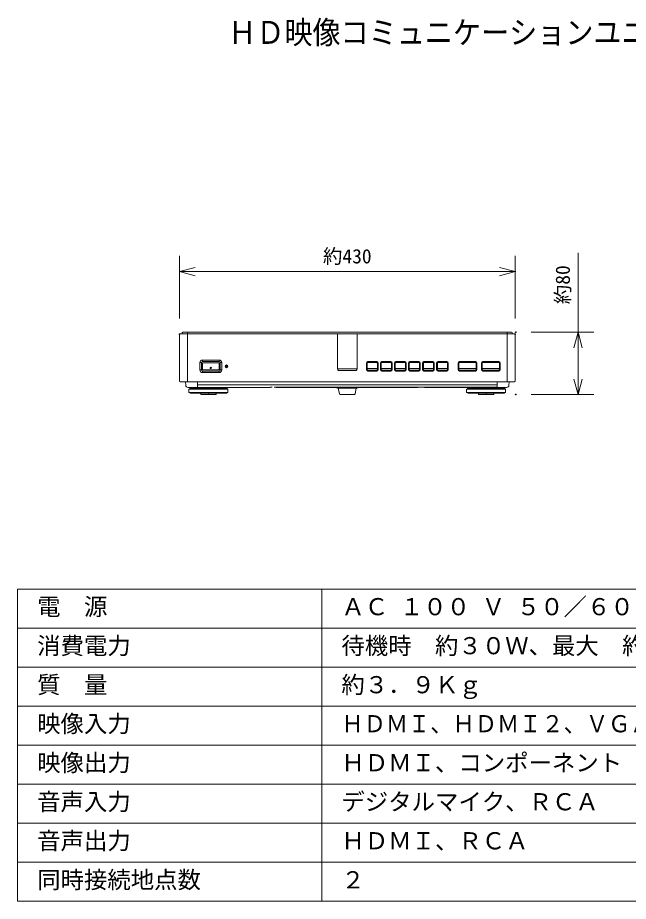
# Model space of a CAD drawing. Units: millimetres, scale not verified. Extents: x -63 to 62, y -57 to 57.
# Drawn here: x -62.5 to 15.8, y -56.5 to 56.7 of the extents above; entities that cross this region are included whole.
import ezdxf
from ezdxf.enums import TextEntityAlignment as Align

# ---------------------------------------------------------------- set-up
doc = ezdxf.new("R2010")
doc.units = ezdxf.units.MM
doc.header["$LTSCALE"] = 0.125
doc.header["$PDMODE"] = 32
doc.header["$PDSIZE"] = 0.0625
for name, color, linetype, lineweight in [('0-0_0', 7, 'Continuous', 18), ('0-1_WAKU', 1, 'Continuous', 18), ('0-5_GAIKEI', 1, 'Continuous', 18), ('0-6_SUNPO', 7, 'Continuous', 18)]:
    doc.layers.add(name, color=color, linetype=linetype, lineweight=lineweight)
doc.layers.add('0-2_MOJI1', color=7, linetype='Continuous')
doc.layers.add('0-4_DEFPOINTS', color=7, linetype='Continuous')
doc.styles.add('ＭＳ ゴシック', font='')
doc.styles.get('ＭＳ ゴシック').set_extended_font_data('MS Gothic')

# ---------------------------------------------------------------- blocks, each defined once
blk = doc.blocks.new('_OPEN30')
at = {"layer": '0-0_0'}
blk.add_line((0, 0), (-1, 0), dxfattribs=at)
blk.add_lwpolyline([(-1, 0.26795), (0, 0), (-1, -0.26795)], dxfattribs=at)
blk = doc.blocks.new('D5')
at = {"layer": '0-4_DEFPOINTS'}
for p in [(4.758, 11.818), (12.758, 11.818), (4.758, 3.818)]:
    blk.add_point(p, dxfattribs=at)
at = {"layer": '0-6_SUNPO'}
for p, q in [((12.758, 11.818), (12.758, 21.9846)), ((6.758, 11.818), (14.758, 11.818)), ((12.758, 5.818), (12.758, 9.818)), ((6.758, 3.818), (14.758, 3.818))]:
    blk.add_line(p, q, dxfattribs=at)
at = {"layer": '0-6_SUNPO', "xscale": 2, "yscale": 2}
for p, rotation in [((12.758, 11.818), 90), ((12.758, 3.818), 270)]:
    blk.add_blockref('_OPEN30', p, dxfattribs=dict(at, rotation=rotation))
at = {"layer": '0-6_SUNPO', "style": 'ＭＳ ゴシック'}
blk.add_text('約80', height=1.833, rotation=90, dxfattribs=at).set_placement((12.258, 15.4013), align=Align.BOTTOM_LEFT)
blk = doc.blocks.new('D4')
at = {"layer": '0-4_DEFPOINTS'}
for p in [(4.6726, 19.5846), (-38.3274, 11.5846), (4.6726, 11.5846)]:
    blk.add_point(p, dxfattribs=at)
at = {"layer": '0-6_SUNPO'}
for p, q in [((-38.3274, 13.5846), (-38.3274, 21.5846)), ((4.6726, 13.5846), (4.6726, 21.5846)), ((-36.3274, 19.5846), (2.6726, 19.5846))]:
    blk.add_line(p, q, dxfattribs=at)
at = {"layer": '0-6_SUNPO', "xscale": 2, "yscale": 2, "rotation": 180}
blk.add_blockref('_OPEN30', (-38.3274, 19.5846), dxfattribs=at)
at = {"layer": '0-6_SUNPO', "xscale": 2, "yscale": 2}
blk.add_blockref('_OPEN30', (4.6726, 19.5846), dxfattribs=at)
at = {"layer": '0-6_SUNPO', "style": 'ＭＳ ゴシック'}
blk.add_text('約430', height=1.833, dxfattribs=at).set_placement((-19.9524, 20.0846), align=Align.BOTTOM_LEFT)

msp = doc.modelspace()

# ---------------------------------------------------------------- linework, layer by layer
at = {"layer": '0-1_WAKU', "color": 4}
for p, q in [((-62.5007, -16.5045), (62.4993, -16.5045)), ((-62.5007, -16.5045), (-62.5007, -56.5045)), ((-23.5007, -56.5045), (-23.5007, -16.5045)), ((-62.5007, -56.5045), (62.4993, -56.5045))]:
    msp.add_line(p, q, dxfattribs=at)
at = {"layer": '0-1_WAKU'}
for p, q in [((-62.5007, -21.5045), (62.4993, -21.5045)), ((62.4993, -26.5045), (-62.5007, -26.5045)), ((-62.5007, -31.5045), (62.4993, -31.5045)), ((-62.5007, -36.5045), (62.4993, -36.5045)), ((-62.5007, -41.5045), (62.4993, -41.5045)), ((-62.5007, -46.5045), (62.4993, -46.5045)), ((-62.5007, -51.5045), (62.4993, -51.5045))]:
    msp.add_line(p, q, dxfattribs=at)
at = {"layer": '0-5_GAIKEI', "color": 7}
for p, q in [((-41.6432, 16.2269), (-41.7432, 16.1269)), ((-41.7432, 16.1269), (-41.7432, 10.1544)), ((-41.6432, 16.2269), (1.1568, 16.2269)), ((-41.7432, 10.1544), (-41.6432, 10.0544)), ((-41.6432, 10.0544), (1.1568, 10.0544)), ((1.2568, 10.1544), (1.1568, 10.0544))]:
    msp.add_line(p, q, dxfattribs=at)
at = {"layer": '0-5_GAIKEI'}
for p, q in [((-41.3932, 16.3459), (-41.3932, 16.2269)), ((0.2568, 16.4269), (-41.3122, 16.4269)), ((-40.7432, 16.3459), (-40.7432, 16.4269)), ((-40.7432, 16.3459), (-40.7432, 16.2269)), ((-40.7432, 16.2269), (-40.7432, 16.1269)), ((-21.5032, 11.7944), (-21.5032, 16.2269)), ((-18.9832, 11.7944), (-18.9832, 16.2269)), ((0.2568, 16.4269), (0.8258, 16.4269)), ((0.2568, 16.4269), (0.2568, 10.1544)), ((0.9068, 16.3459), (0.9068, 16.2269)), ((-39.1432, 11.5844), (-39.1432, 12.5244)), ((-38.9432, 12.5244), (-39.1432, 12.5244)), ((-38.9432, 11.5844), (-38.9432, 12.5244)), ((-36.6732, 12.8544), (-38.8132, 12.8544)), ((-38.8132, 12.6544), (-38.8132, 12.8544)), ((-36.6732, 12.6544), (-38.8132, 12.6544)), ((-38.7328, 12.5139), (-36.7537, 12.5139)), ((-36.6732, 12.6544), (-36.6732, 12.8544)), ((-36.5432, 12.5244), (-36.3432, 12.5244)), ((-36.5432, 12.5244), (-36.5432, 11.5844)), ((-36.3432, 12.5244), (-36.3432, 11.5844)), ((-17.7932, 11.6344), (-17.7932, 12.4744)), ((-16.4732, 12.6544), (-17.6132, 12.6544)), ((-17.5933, 12.5544), (-16.4932, 12.5544)), ((-16.2932, 12.4744), (-16.2932, 11.6344)), ((-15.9932, 11.6344), (-15.9932, 12.4744)), ((-14.6732, 12.6544), (-15.8132, 12.6544)), ((-15.7933, 12.5544), (-14.6932, 12.5544)), ((-14.4932, 12.4744), (-14.4932, 11.6344)), ((-14.1932, 11.6344), (-14.1932, 12.4744)), ((-12.8732, 12.6544), (-14.0132, 12.6544)), ((-13.9933, 12.5544), (-12.8932, 12.5544)), ((-12.6932, 12.4744), (-12.6932, 11.6344)), ((-12.3932, 11.6344), (-12.3932, 12.4744)), ((-11.0732, 12.6544), (-12.2132, 12.6544)), ((-12.1933, 12.5544), (-11.0932, 12.5544)), ((-10.8932, 12.4744), (-10.8932, 11.6344)), ((-10.5932, 11.6344), (-10.5932, 12.4744)), ((-9.2732, 12.6544), (-10.4132, 12.6544)), ((-10.3933, 12.5544), (-9.2932, 12.5544)), ((-9.0932, 12.4744), (-9.0932, 11.6344)), ((-8.7932, 11.6344), (-8.7932, 12.4744)), ((-7.4732, 12.6544), (-8.6132, 12.6544)), ((-8.5933, 12.5544), (-7.4932, 12.5544)), ((-7.2932, 12.4744), (-7.2932, 11.6344)), ((-6.0432, 11.6344), (-6.0432, 12.4744)), ((-3.8232, 12.6544), (-5.8632, 12.6544)), ((-5.8433, 12.5544), (-3.8432, 12.5544)), ((-3.6432, 12.4744), (-3.6432, 11.6344)), ((-3.0432, 11.6344), (-3.0432, 12.4744)), ((-0.8232, 12.6544), (-2.8632, 12.6544)), ((-2.8433, 12.5544), (-0.8432, 12.5544)), ((-0.6432, 12.4744), (-0.6432, 11.6344)), ((-38.9432, 11.5844), (-39.1432, 11.5844)), ((-38.8132, 11.4544), (-38.8132, 11.2544)), ((-38.8132, 11.4544), (-36.6732, 11.4544)), ((-38.8027, 12.4439), (-38.8027, 11.6648)), ((-36.7537, 11.5949), (-38.7328, 11.5949)), ((-36.6837, 11.6648), (-36.6837, 12.4439)), ((-36.6732, 11.4544), (-36.6732, 11.2544)), ((-36.5432, 11.5844), (-36.3432, 11.5844)), ((-21.4833, 11.7544), (-21.4826, 11.7544)), ((-21.2632, 11.7444), (-21.4532, 11.7444)), ((-21.2632, 11.7444), (-19.2232, 11.7444)), ((-21.2632, 11.5044), (-19.2232, 11.5044)), ((-19.2232, 11.7444), (-19.0332, 11.7444)), ((-17.6932, 12.4544), (-17.6932, 11.6543)), ((-17.6932, 11.7592), (-16.3932, 11.7592)), ((-17.6132, 11.4544), (-16.4732, 11.4544)), ((-16.4932, 11.5544), (-17.5933, 11.5544)), ((-16.3932, 11.6543), (-16.3932, 12.4544)), ((-15.8932, 12.4544), (-15.8932, 11.6543)), ((-15.8932, 11.7592), (-14.5932, 11.7592)), ((-15.8132, 11.4544), (-14.6732, 11.4544)), ((-14.6932, 11.5544), (-15.7933, 11.5544)), ((-14.5932, 11.6543), (-14.5932, 12.4544)), ((-14.0932, 12.4544), (-14.0932, 11.6543)), ((-14.0932, 11.7592), (-12.7932, 11.7592)), ((-14.0132, 11.4544), (-12.8732, 11.4544)), ((-12.8932, 11.5544), (-13.9933, 11.5544)), ((-12.7932, 11.6543), (-12.7932, 12.4544)), ((-12.2932, 12.4544), (-12.2932, 11.6543)), ((-12.2932, 11.7592), (-10.9932, 11.7592)), ((-12.2132, 11.4544), (-11.0732, 11.4544)), ((-11.0932, 11.5544), (-12.1933, 11.5544)), ((-10.9932, 11.6543), (-10.9932, 12.4544)), ((-10.4932, 12.4544), (-10.4932, 11.6543)), ((-10.4932, 11.7592), (-9.1932, 11.7592)), ((-10.4132, 11.4544), (-9.2732, 11.4544)), ((-9.2932, 11.5544), (-10.3933, 11.5544)), ((-9.1932, 11.6543), (-9.1932, 12.4544)), ((-8.6932, 12.4544), (-8.6932, 11.6543)), ((-8.6932, 11.7592), (-7.3932, 11.7592)), ((-8.6132, 11.4544), (-7.4732, 11.4544)), ((-7.4932, 11.5544), (-8.5933, 11.5544)), ((-7.3932, 11.6543), (-7.3932, 12.4544)), ((-5.9432, 12.4544), (-5.9432, 11.6543)), ((-5.9432, 11.7592), (-3.7432, 11.7592)), ((-5.8632, 11.4544), (-3.8232, 11.4544)), ((-3.8432, 11.5544), (-5.8433, 11.5544)), ((-3.7432, 11.6543), (-3.7432, 12.4544)), ((-2.9432, 12.4544), (-2.9432, 11.6543)), ((-2.9432, 11.7592), (-0.7432, 11.7592)), ((-2.8632, 11.4544), (-0.8232, 11.4544)), ((-0.8432, 11.5544), (-2.8433, 11.5544)), ((-0.7432, 11.6543), (-0.7432, 12.4544)), ((-38.8132, 11.2544), (-36.6732, 11.2544)), ((-40.9605, 9.6361), (-40.986, 10.0544)), ((-40.7432, 10.1544), (-40.7432, 10.0544)), ((-40.661, 9.3544), (-40.6315, 9.3544)), ((-40.6152, 9.3544), (-40.6315, 9.3544)), ((-30.1482, 9.3544), (-40.6145, 9.3544)), ((-40.5432, 8.7269), (-40.5432, 9.1469)), ((-40.4432, 9.2669), (-40.4632, 9.1469)), ((-39.9423, 9.3544), (-39.9453, 9.2669)), ((-39.4432, 9.6909), (-39.4432, 10.0544)), ((-39.4432, 9.4018), (-39.4432, 9.6909)), ((-1.0432, 9.6909), (-39.4432, 9.6909)), ((-36.1442, 9.3544), (-36.1411, 9.2669)), ((-36.1432, 9.3269), (-36.1411, 9.2669)), ((-35.6432, 9.2669), (-35.6232, 9.1469)), ((-35.6432, 9.2669), (-35.6232, 9.1469)), ((-35.5432, 8.7269), (-35.5432, 9.1469)), ((-35.5432, 8.7269), (-35.5432, 9.1469)), ((-30.1436, 9.3823), (-30.1482, 9.3544)), ((-29.8822, 9.4018), (-29.8824, 9.4018)), ((-29.6041, 9.4018), (-29.6042, 9.4018)), ((-1.0432, 9.4018), (-29.6041, 9.4018)), ((-29.3429, 9.3823), (-29.3382, 9.3544)), ((-21.4694, 9.2544), (-21.4622, 9.2544)), ((-19.0668, 9.2544), (-21.4622, 9.2544)), ((-21.2585, 8.5359), (-21.3932, 9.2544)), ((-19.0932, 9.2544), (-21.2524, 9.2544)), ((-19.2279, 8.5359), (-19.0932, 9.2544)), ((-19.0173, 9.2544), (-19.0668, 9.2544)), ((-19.0171, 9.2544), (-19.0173, 9.2544)), ((-11.1436, 9.3823), (-11.1482, 9.3544)), ((-10.8822, 9.4018), (-10.8824, 9.4018)), ((-10.6041, 9.4018), (-10.6042, 9.4018)), ((-4.9432, 9.1469), (-0.2493, 9.1469)), ((-4.9432, 8.7269), (-4.9432, 9.1469)), ((-4.9432, 8.7269), (-4.9432, 9.1469)), ((-4.8432, 9.2669), (-4.8632, 9.1469)), ((-4.8432, 9.2669), (-4.8632, 9.1469)), ((-4.8432, 9.2669), (-0.337, 9.2669)), ((-4.3423, 9.3544), (-4.3453, 9.2669)), ((-4.3432, 9.3269), (-4.3453, 9.2669)), ((-1.0432, 9.6909), (-1.0432, 10.0544)), ((-1.0432, 9.4018), (-1.0432, 9.6909)), ((-0.5442, 9.3544), (-0.5411, 9.2669)), ((-0.337, 9.2669), (-0.0432, 9.2669)), ((-0.2493, 9.1469), (0.0568, 9.1469)), ((-0.0432, 9.2669), (-0.0232, 9.1469)), ((0.0568, 8.7269), (0.0568, 9.1469)), ((0.1287, 9.3544), (0.1451, 9.3544)), ((0.1746, 9.3544), (0.1451, 9.3544)), ((0.2568, 10.1544), (0.2568, 10.0544)), ((0.474, 9.6361), (0.4996, 10.0544)), ((-40.3956, 8.6243), (-40.402, 8.6969)), ((-40.0814, 8.5969), (-40.3657, 8.5969)), ((-35.7207, 8.5969), (-40.0814, 8.5969)), ((-39.0332, 8.5969), (-39.0332, 8.4269)), ((-38.0432, 8.5969), (-38.0432, 8.4269)), ((-37.0533, 8.5969), (-37.0533, 8.4269)), ((-35.6908, 8.6243), (-35.6845, 8.6969)), ((-35.6908, 8.6243), (-35.6845, 8.6969)), ((-21.048, 8.4544), (-21.1602, 8.4544)), ((-19.3262, 8.4544), (-21.048, 8.4544)), ((-4.9132, 8.6969), (-0.2756, 8.6969)), ((-4.7956, 8.6243), (-4.802, 8.6969)), ((-4.7956, 8.6243), (-4.802, 8.6969)), ((-3.4332, 8.5969), (-3.4332, 8.4269)), ((-3.4332, 8.5969), (-3.4332, 8.4269)), ((-3.4332, 8.4269), (-2.4432, 8.4269)), ((-1.4533, 8.5969), (-1.4533, 8.4269)), ((-0.2756, 8.6969), (0.0268, 8.6969)), ((-0.0908, 8.6243), (-0.0845, 8.6969))]:
    msp.add_line(p, q, dxfattribs=at)
for points in [[(-40.7432, 16.1269), (-40.7432, 15.9769), (-40.7432, 15.7244), (-40.7432, 10.1544)], [(-35.5432, 9.1469), (-40.2372, 9.1469), (-40.5432, 9.1469)], [(-35.6432, 9.2669), (-40.1494, 9.2669), (-40.4432, 9.2669)], [(-29.3382, 9.3544), (-20.2432, 9.3544), (-11.1482, 9.3544)], [(-10.3429, 9.3823), (-10.3382, 9.3544), (0.1746, 9.3544)], [(-35.5732, 8.6969), (-40.2109, 8.6969), (-40.5132, 8.6969)], [(-37.0533, 8.5969), (-37.0533, 8.4269), (-38.0432, 8.4269), (-39.0332, 8.4269)], [(-4.7657, 8.5969), (-0.405, 8.5969), (-0.1207, 8.5969)], [(-2.4432, 8.5969), (-2.4432, 8.4269), (-1.4533, 8.4269)]]:
    msp.add_lwpolyline(points, dxfattribs=at)
at = {"layer": '0-5_GAIKEI', "color": 7}
msp.add_lwpolyline([(1.1568, 16.2269), (1.2568, 16.1269), (1.2568, 10.1544)], dxfattribs=at)
at = {"layer": '0-5_GAIKEI'}
for centre, radius in [((-37.7432, 11.8544), 0.085), ((-35.7432, 12.0544), 0.175), ((-35.7432, 12.0544), 0.1015)]:
    msp.add_circle(centre, radius, dxfattribs=at)
for centre, radius, start, end in [((-41.3122, 16.3459), 0.081, 90, 180), ((0.8258, 16.3459), 0.081, 0, 90), ((-38.8132, 12.5244), 0.33, 90.00001, 180), ((-38.8132, 12.5244), 0.13, 90, 180), ((-38.7328, 12.4439), 0.07, 89.99607, 180.00394), ((-36.7537, 12.4439), 0.07, 359.99607, 90.00394), ((-36.6732, 12.5244), 0.33, 0.00001, 90), ((-36.6732, 12.5244), 0.13, 0, 90), ((-17.6132, 12.4744), 0.18, 90, 180), ((-17.5933, 12.4545), 0.0999, 89.98421, 180.0158), ((-16.4931, 12.4545), 0.0999, 359.98421, 90.0158), ((-16.4732, 12.4744), 0.18, 0, 90), ((-15.8132, 12.4744), 0.18, 90, 180), ((-15.7933, 12.4545), 0.0999, 89.98421, 180.0158), ((-14.6931, 12.4545), 0.0999, 359.98421, 90.0158), ((-14.6732, 12.4744), 0.18, 0, 90), ((-14.0132, 12.4744), 0.18, 90, 180), ((-13.9933, 12.4545), 0.0999, 89.98421, 180.0158), ((-12.8931, 12.4545), 0.0999, 359.98421, 90.0158), ((-12.8732, 12.4744), 0.18, 0, 90), ((-12.2132, 12.4744), 0.18, 90, 180), ((-12.1933, 12.4545), 0.0999, 89.98421, 180.0158), ((-11.0931, 12.4545), 0.0999, 359.98421, 90.0158), ((-11.0732, 12.4744), 0.18, 0, 90), ((-10.4132, 12.4744), 0.18, 90, 180), ((-10.3933, 12.4545), 0.0999, 89.98421, 180.0158), ((-9.2931, 12.4545), 0.0999, 359.98421, 90.0158), ((-9.2732, 12.4744), 0.18, 0, 90), ((-8.6132, 12.4744), 0.18, 90, 180), ((-8.5933, 12.4545), 0.0999, 89.98421, 180.0158), ((-7.4931, 12.4545), 0.0999, 359.98421, 90.0158), ((-7.4732, 12.4744), 0.18, 0, 90), ((-5.8632, 12.4744), 0.18, 90, 180), ((-5.8433, 12.4545), 0.0999, 89.98421, 180.0158), ((-3.8431, 12.4545), 0.0999, 359.98421, 90.0158), ((-3.8232, 12.4744), 0.18, 0, 90), ((-2.8632, 12.4744), 0.18, 90, 180), ((-2.8433, 12.4545), 0.0999, 89.98421, 180.0158), ((-0.8431, 12.4545), 0.0999, 359.98421, 90.0158), ((-0.8232, 12.4744), 0.18, 0, 90), ((-38.8132, 11.5844), 0.33, 180.00001, 270), ((-38.8132, 11.5844), 0.13, 180, 270), ((-38.7328, 11.6648), 0.07, 179.99607, 270.00394), ((-36.7537, 11.6648), 0.07, 269.99607, 0.00394), ((-36.6732, 11.5844), 0.33, 270.00001, 0), ((-36.6732, 11.5844), 0.13, 270, 0), ((-21.4532, 11.7944), 0.05, 180, 270), ((-21.2632, 11.7444), 0.24, 171.75013, 270), ((-19.2232, 11.7444), 0.24, 270, 8.24987), ((-19.0332, 11.7944), 0.05, 270, 0), ((-17.6132, 11.6344), 0.18, 180, 270), ((-17.5933, 11.6543), 0.0999, 179.9842, 270.01579), ((-16.4931, 11.6543), 0.0999, 269.98421, 0.01579), ((-16.4732, 11.6344), 0.18, 270, 0), ((-15.8132, 11.6344), 0.18, 180, 270), ((-15.7933, 11.6543), 0.0999, 179.9842, 270.01579), ((-14.6931, 11.6543), 0.0999, 269.98421, 0.01579), ((-14.6732, 11.6344), 0.18, 270, 0), ((-14.0132, 11.6344), 0.18, 180, 270), ((-13.9933, 11.6543), 0.0999, 179.9842, 270.01579), ((-12.8931, 11.6543), 0.0999, 269.98421, 0.01579), ((-12.8732, 11.6344), 0.18, 270, 0), ((-12.2132, 11.6344), 0.18, 180, 270), ((-12.1933, 11.6543), 0.0999, 179.9842, 270.01579), ((-11.0931, 11.6543), 0.0999, 269.98421, 0.01579), ((-11.0732, 11.6344), 0.18, 270, 0), ((-10.4132, 11.6344), 0.18, 180, 270), ((-10.3933, 11.6543), 0.0999, 179.9842, 270.01579), ((-9.2931, 11.6543), 0.0999, 269.98421, 0.01579), ((-9.2732, 11.6344), 0.18, 270, 0), ((-8.6132, 11.6344), 0.18, 180, 270), ((-8.5933, 11.6543), 0.0999, 179.9842, 270.01579), ((-7.4931, 11.6543), 0.0999, 269.98421, 0.01579), ((-7.4732, 11.6344), 0.18, 270, 0), ((-5.8632, 11.6344), 0.18, 180, 270), ((-5.8433, 11.6543), 0.0999, 179.9842, 270.01579), ((-3.8431, 11.6543), 0.0999, 269.98421, 0.01579), ((-3.8232, 11.6344), 0.18, 270, 0), ((-2.8632, 11.6344), 0.18, 180, 270), ((-2.8433, 11.6543), 0.0999, 179.9842, 270.01579), ((-0.8431, 11.6543), 0.0999, 269.98421, 0.01579), ((-0.8232, 11.6344), 0.18, 270, 0), ((-40.661, 9.6544), 0.3, 183.5, 270), ((-21.4693, 9.7544), 0.5, 233.13201, 269.9865), ((-19.0172, 9.7544), 0.5, 270.0135, 306.86799), ((0.1746, 9.6544), 0.3, 270, 356.5), ((-40.5132, 8.7269), 0.03, 180, 270), ((-40.3657, 8.6269), 0.03, 185, 270), ((-35.7207, 8.6269), 0.03, 270, 355), ((-35.5732, 8.7269), 0.03, 270, 0), ((-21.1602, 8.5544), 0.1, 190.61965, 270), ((-19.3262, 8.5544), 0.1, 270, 349.38034), ((-4.9132, 8.7269), 0.03, 180, 270), ((-4.7657, 8.6269), 0.03, 185, 270), ((-0.1207, 8.6269), 0.03, 270, 355), ((0.0268, 8.7269), 0.03, 270, 0)]:
    msp.add_arc(centre, radius, start, end, dxfattribs=at)
for centre, ratio, start_param, end_param in [((-29.7432, 9.3821), 0.052408, 5.06735765, 6.27445699), ((-29.7432, 9.3821), 0.052407, 3.15032194, 4.35739885), ((-10.7432, 9.3821), 0.052408, 5.06697006, 6.274457), ((-10.7432, 9.3821), 0.052407, 3.15032199, 4.3577841)]:
    msp.add_ellipse(centre, major_axis=(-0.4004, 0), ratio=ratio, start_param=start_param, end_param=end_param, dxfattribs=at)

# ---------------------------------------------------------------- block references
at = {"layer": '0-6_SUNPO'}
for name in ['D4', 'D5']:
    msp.add_blockref(name, (-3.4158, 4.6089), dxfattribs=at)

# ---------------------------------------------------------------- texts
at = {"layer": '0-2_MOJI1', "style": 'ＭＳ ゴシック'}
for s, height, width, p in [('ＨＤ映像コミュニケーションユニット', 2.933, 0.9, (-35.5007, 52.4955)), ('ＨＤＭＩ、ＨＤＭＩ２、ＶＧＡミニＤ－Ｓｕｂ１５Ｐ', 2.199, 0.95, (-21.0007, -35.5045))]:
    msp.add_text(s, height=height, dxfattribs=dict(at, width=width)).set_placement(p, align=Align.BOTTOM_LEFT)
for s, p in [('電\u3000源', (-60.0007, -20.5045)), ('ＡＣ １００ Ｖ ５０／６０ Ｈｚ', (-21.0007, -20.5045)), ('消費電力', (-60.0007, -25.5045)), ('待機時\u3000約３０Ｗ、最大\u3000約３２Ｗ', (-21.0007, -25.5045)), ('質\u3000量', (-60.0007, -30.5045)), ('約３．９Ｋｇ', (-21.0007, -30.5045)), ('映像入力', (-60.0007, -35.5045)), ('映像出力', (-60.0007, -40.5045)), ('ＨＤＭＩ、コンポーネント', (-21.0007, -40.5045)), ('音声入力', (-60.0007, -45.5045)), ('デジタルマイク、ＲＣＡ', (-21.0007, -45.5045)), ('音声出力', (-60.0007, -50.5045)), ('ＨＤＭＩ、ＲＣＡ', (-21.0007, -50.5045)), ('同時接続地点数', (-60.0007, -55.5045)), ('２', (-21.0007, -55.5045))]:
    msp.add_text(s, height=2.199, dxfattribs=at).set_placement(p, align=Align.BOTTOM_LEFT)

doc.saveas('drawing.dxf')
